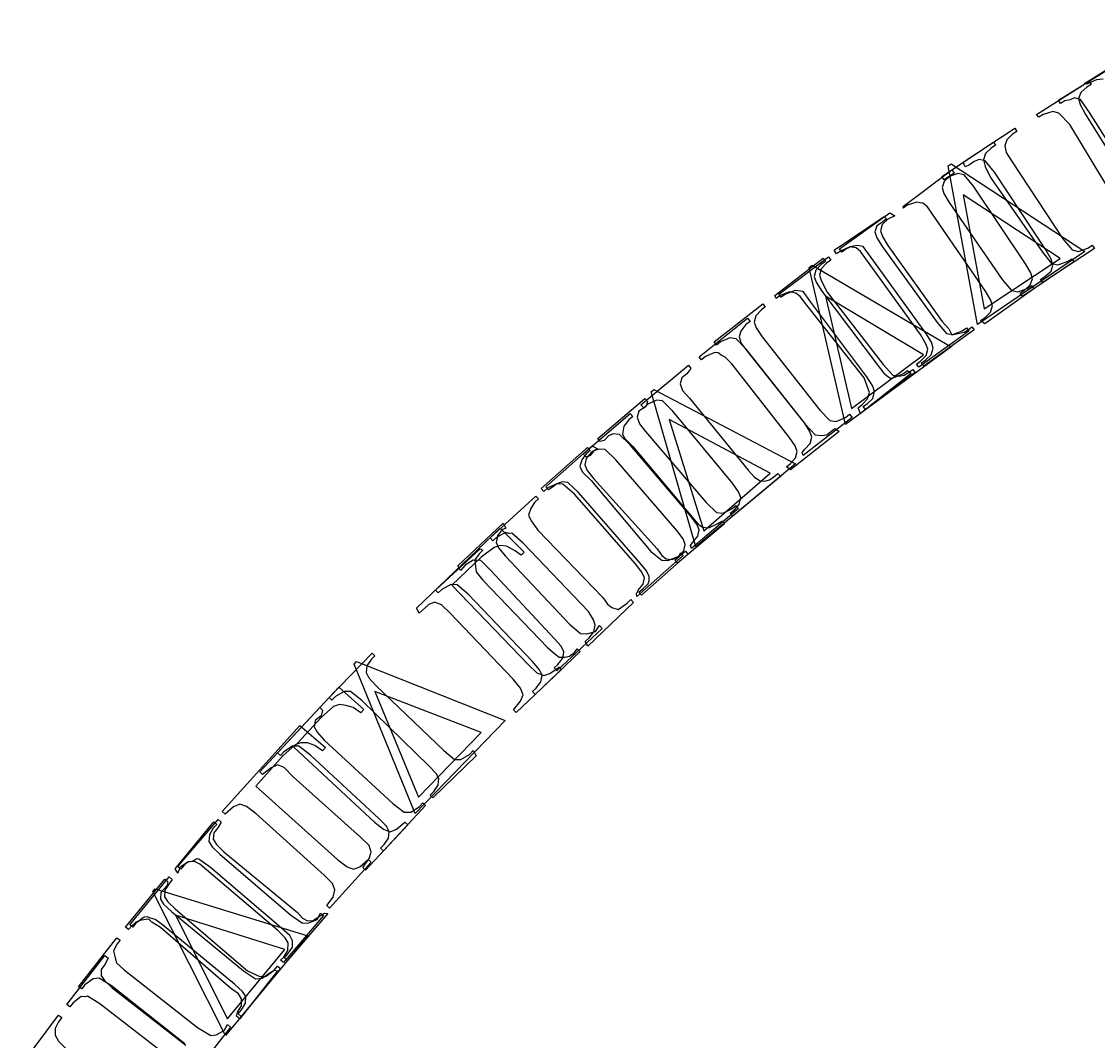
# Model space of a CAD drawing. Header units: millimetres. Extents: x -330 to 330, y -330 to 331.
# Drawn here: x -266 to -172, y 197.5 to 286.6 of the extents above; entities that cross this region are included whole.
import ezdxf

# ---------------------------------------------------------------- set-up
doc = ezdxf.new("R2010")
doc.units = ezdxf.units.MM
for name, color, linetype in [('Layer 1', 7, 'Continuous'), ('Layer 1 (2)', 7, 'Continuous'), ('Layer 1 (3)', 7, 'Continuous')]:
    doc.layers.add(name, color=color, linetype=linetype)

msp = doc.modelspace()

# ---------------------------------------------------------------- linework, layer by layer
at = {"layer": 'Layer 1'}
for p, q in [((-175.487, 279.742, -90), (-170.891, 282.585, -90)), ((-175.306, 279.45, -90), (-175.487, 279.742, -90)), ((-174.926, 279.684, -90), (-175.306, 279.45, -90)), ((-174.469, 279.785625, -90), (-174.926, 279.684, -90)), ((-174.081, 279.945, -90), (-174.469, 279.785625, -90)), ((-173.547, 279.805, -90), (-174.081, 279.945, -90)), ((-172.778, 278.667, -90), (-173.547, 279.805, -90)), ((-168.492, 271.862, -90), (-172.778, 278.667, -90)), ((-183.802, 274.33, -90), (-179.293, 277.309, -90)), ((-179.483, 276.771, -90), (-179.977375, 276.28175, -90)), ((-179.103, 277.022, -90), (-179.483, 276.771, -90)), ((-179.293, 277.309, -90), (-179.103, 277.022, -90)), ((-179.977375, 276.28175, -90), (-180.171, 275.77, -90)), ((-180.171, 275.77, -90), (-180.037375, 275.168125, -90)), ((-182.403, 274.574, -90), (-182.844375, 274.376125, -90)), ((-181.864, 274.451, -90), (-182.403, 274.574, -90)), ((-180.037375, 275.168125, -90), (-179.576, 274.447, -90)), ((-189.004, 270.499, -90), (-184.791, 273.663, -90)), ((-184.791, 273.663, -90), (-184.595, 273.379, -90)), ((-183.612, 273.912, -90), (-183.802, 274.33, -90)), ((-183.24, 274.11, -90), (-183.612, 273.912, -90)), ((-182.844375, 274.376125, -90), (-183.24, 274.11, -90)), ((-181.066, 273.462, -90), (-181.864, 274.451, -90)), ((-179.576, 274.447, -90), (-175.084, 267.648, -90)), ((-185.455125, 272.647625, -90), (-185.638, 272.106, -90)), ((-184.97, 273.121, -90), (-185.455125, 272.647625, -90)), ((-184.595, 273.379, -90), (-184.97, 273.121, -90)), ((-176.574, 266.664, -90), (-181.066, 273.462, -90)), ((-185.638, 272.106, -90), (-185.493875, 271.59, -90)), ((-187.845, 270.84, -90), (-188.676, 270.564, -90)), ((-187.54375, 270.76925, -90), (-187.845, 270.84, -90)), ((-187.304, 270.754, -90), (-187.54375, 270.76925, -90)), ((-186.911875, 270.418625, -90), (-187.304, 270.754, -90)), ((-185.493875, 271.59, -90), (-185.016, 270.795, -90)), ((-185.016, 270.795, -90), (-180.39, 264.087, -90)), ((-194.597, 266.753, -90), (-190.211, 269.91, -90)), ((-190.211, 269.91, -90), (-189.776, 269.63, -90)), ((-188.676, 270.564, -90), (-189.044, 270.311, -90)), ((-189.044, 270.311, -90), (-189.004, 270.499, -90)), ((-186.486, 269.781, -90), (-186.911875, 270.418625, -90)), ((-190.855, 268.882, -90), (-191.027, 268.337, -90)), ((-190.38, 269.364, -90), (-190.855, 268.882, -90)), ((-189.776, 269.63, -90), (-190.38, 269.364, -90)), ((-181.86, 263.074, -90), (-186.486, 269.781, -90)), ((-191.027, 268.337, -90), (-190.844, 267.823375, -90)), ((-193.052, 267.053, -90), (-193.627, 266.945, -90)), ((-192.525, 266.952, -90), (-193.052, 267.053, -90)), ((-190.844, 267.823375, -90), (-190.379, 267.039, -90)), ((-190.379, 267.039, -90), (-185.62, 260.425, -90)), ((-175.084, 267.648, -90), (-174.286, 266.659, -90)), ((-172.91, 266.821, -90), (-172.53, 267.073, -90)), ((-172.53, 267.073, -90), (-172.34, 266.786, -90)), ((-199.88, 262.805, -90), (-195.557, 266.048, -90)), ((-195.557, 266.048, -90), (-195.351, 265.773, -90)), ((-194.396, 266.474, -90), (-194.597, 266.753, -90)), ((-194.034, 266.735, -90), (-194.396, 266.474, -90)), ((-193.627, 266.945, -90), (-194.034, 266.735, -90)), ((-191.829, 265.995, -90), (-192.525, 266.952, -90)), ((-172.34, 266.786, -90), (-176.849, 263.806, -90)), ((-176.1105, 265.860625, -90), (-176.574, 266.664, -90)), ((-174.286, 266.659, -90), (-173.739, 266.541, -90)), ((-173.739, 266.541, -90), (-172.91, 266.821, -90)), ((-195.716, 265.499, -90), (-196.180875, 265.0075, -90)), ((-195.351, 265.773, -90), (-195.716, 265.499, -90)), ((-187.069, 259.381, -90), (-191.829, 265.995, -90)), ((-176.12275, 264.806625, -90), (-175.971, 265.346, -90)), ((-175.971, 265.346, -90), (-176.1105, 265.860625, -90)), ((-196.180875, 265.0075, -90), (-196.342, 264.459, -90)), ((-196.342, 264.459, -90), (-196.177625, 263.9235, -90)), ((-177.039, 264.094, -90), (-176.666, 264.34, -90)), ((-176.666, 264.34, -90), (-176.12275, 264.806625, -90)), ((-196.177625, 263.9235, -90), (-195.669, 262.971, -90)), ((-177.629, 263.28, -90), (-181.894, 260.211, -90)), ((-180.39, 264.087, -90), (-179.572, 263.115, -90)), ((-179.023, 263.007, -90), (-178.2, 263.304, -90)), ((-178.2, 263.304, -90), (-177.825, 263.563, -90)), ((-177.825, 263.563, -90), (-177.629, 263.28, -90)), ((-176.849, 263.806, -90), (-177.039, 264.094, -90)), ((-199.674, 262.53, -90), (-199.88, 262.805, -90)), ((-199.317, 262.797, -90), (-199.674, 262.53, -90)), ((-198.463, 263.132, -90), (-199.317, 262.797, -90)), ((-197.775, 263.041, -90), (-198.463, 263.132, -90)), ((-197.097, 262.102, -90), (-197.775, 263.041, -90)), ((-195.669, 262.971, -90), (-190.779, 256.656, -90)), ((-181.38, 262.280375, -90), (-181.86, 263.074, -90)), ((-181.23, 261.768, -90), (-181.38, 262.280375, -90)), ((-179.572, 263.115, -90), (-179.023, 263.007, -90)), ((-192.207, 255.584, -90), (-197.097, 262.102, -90)), ((-181.415375, 261.225, -90), (-181.23, 261.768, -90)), ((-185.62, 260.425, -90), (-185.0425, 259.76975, -90)), ((-182.273, 260.495, -90), (-181.906, 260.748, -90)), ((-181.894, 260.211, -90), (-182.273, 260.495, -90)), ((-181.906, 260.748, -90), (-181.415375, 261.225, -90)), ((-182.844, 259.672, -90), (-187.23, 256.515, -90)), ((-185.0425, 259.76975, -90), (-184.783, 259.254, -90)), ((-184.232, 259.372, -90), (-183.72075, 259.476375, -90)), ((-183.72075, 259.476375, -90), (-183.358, 259.685, -90)), ((-183.358, 259.685, -90), (-183.045, 259.951, -90)), ((-183.045, 259.951, -90), (-182.844, 259.672, -90)), ((-186.573875, 258.59725, -90), (-187.069, 259.381, -90)), ((-186.414, 258.088, -90), (-186.573875, 258.59725, -90)), ((-184.783, 259.254, -90), (-184.232, 259.372, -90)), ((-186.588125, 257.48825, -90), (-186.414, 258.088, -90)), ((-190.779, 256.656, -90), (-189.923, 255.717, -90)), ((-187.431, 256.795, -90), (-187.069, 257.055, -90)), ((-187.23, 256.515, -90), (-187.431, 256.795, -90)), ((-187.069, 257.055, -90), (-186.588125, 257.48825, -90)), ((-187.988, 255.959, -90), (-192.311, 252.715, -90)), ((-189.923, 255.717, -90), (-189.37, 255.631, -90)), ((-189.37, 255.631, -90), (-188.9405, 255.72275, -90)), ((-188.9405, 255.72275, -90), (-188.559, 255.96, -90)), ((-188.559, 255.96, -90), (-188.195, 256.234, -90)), ((-188.195, 256.234, -90), (-187.988, 255.959, -90)), ((-191.69625, 254.758375, -90), (-192.207, 255.584, -90)), ((-191.526, 254.304, -90), (-191.69625, 254.758375, -90)), ((-211.037, 254.267, -90), (-210.794, 254.469, -90)), ((-207.131, 240.733, -90), (-211.037, 254.267, -90)), ((-210.794, 254.469, -90), (-198.437, 247.968, -90)), ((-191.689625, 253.699, -90), (-191.526, 254.304, -90)), ((-192.518, 252.991, -90), (-192.16, 253.259, -90)), ((-192.311, 252.715, -90), (-192.518, 252.991, -90)), ((-192.16, 253.259, -90), (-191.689625, 253.699, -90)), ((-200.651, 247.154, -90), (-209.473, 251.865, -90)), ((-209.473, 251.865, -90), (-206.445, 242.138, -90)), ((-220.219, 245.963, -90), (-216.168, 249.54, -90)), ((-215.721, 249.282, -90), (-216.282, 248.98, -90)), ((-216.168, 249.54, -90), (-215.721, 249.282, -90)), ((-216.70675, 248.438125, -90), (-216.824, 247.894, -90)), ((-216.282, 248.98, -90), (-216.70675, 248.438125, -90)), ((-216.824, 247.894, -90), (-216.61925, 247.398125, -90)), ((-216.61925, 247.398125, -90), (-216.05, 246.666, -90)), ((-198.437, 247.968, -90), (-207.131, 240.733, -90)), ((-218.801, 246.4, -90), (-219.27075, 246.2485, -90)), ((-218.317, 246.352, -90), (-218.801, 246.4, -90)), ((-217.389, 245.484, -90), (-218.317, 246.352, -90)), ((-216.05, 246.666, -90), (-210.517, 240.558, -90)), ((-206.445, 242.138, -90), (-200.651, 247.154, -90)), ((-219.992, 245.705, -90), (-220.219, 245.963, -90)), ((-219.55, 246.001, -90), (-219.992, 245.705, -90)), ((-219.27075, 246.2485, -90), (-219.55, 246.001, -90)), ((-211.996, 239.302, -90), (-217.389, 245.484, -90)), ((-225.086, 241.508, -90), (-221.106, 245.164, -90)), ((-221.209, 244.603, -90), (-221.542875, 244.066875, -90)), ((-220.874, 244.911, -90), (-221.209, 244.603, -90)), ((-221.106, 245.164, -90), (-220.874, 244.911, -90)), ((-221.542875, 244.066875, -90), (-221.729, 243.506, -90)), ((-221.729, 243.506, -90), (-221.5145, 243.00075, -90)), ((-221.5145, 243.00075, -90), (-220.931, 242.188, -90)), ((-223.743, 241.971, -90), (-224.524, 241.556, -90)), ((-223.442375, 241.883625, -90), (-223.743, 241.971, -90)), ((-223.192, 241.935, -90), (-223.442375, 241.883625, -90)), ((-222.247, 241.085, -90), (-223.192, 241.935, -90)), ((-220.931, 242.188, -90), (-215.264, 236.293, -90)), ((-224.853, 241.254, -90), (-225.086, 241.508, -90)), ((-224.524, 241.556, -90), (-224.853, 241.254, -90)), ((-216.507, 235.085, -90), (-222.247, 241.085, -90)), ((-229.862, 236.957, -90), (-225.956, 240.561, -90)), ((-226.048, 240.128, -90), (-226.428625, 239.584625, -90)), ((-225.718, 240.444, -90), (-226.048, 240.128, -90)), ((-225.956, 240.561, -90), (-225.718, 240.444, -90)), ((-207.82, 240.085, -90), (-211.871, 236.508, -90)), ((-210.517, 240.558, -90), (-210.090875, 239.981375, -90)), ((-210.090875, 239.981375, -90), (-209.73, 239.689, -90)), ((-209.172, 239.622, -90), (-208.39, 240.041, -90)), ((-208.39, 240.041, -90), (-208.048, 240.343, -90)), ((-208.048, 240.343, -90), (-207.82, 240.085, -90)), ((-226.428625, 239.584625, -90), (-226.363, 239.021, -90)), ((-226.363, 239.021, -90), (-226.298875, 238.534375, -90)), ((-211.425125, 238.63575, -90), (-211.996, 239.302, -90)), ((-209.73, 239.689, -90), (-209.172, 239.622, -90)), ((-226.298875, 238.534375, -90), (-225.724, 237.825, -90)), ((-211.215, 238.154, -90), (-211.425125, 238.63575, -90)), ((-211.193625, 237.771437, -90), (-211.215, 238.154, -90)), ((-229.624, 236.708, -90), (-229.862, 236.957, -90)), ((-229.302, 237.017, -90), (-229.624, 236.708, -90)), ((-228.529, 237.447, -90), (-229.302, 237.017, -90)), ((-227.977, 237.422, -90), (-228.529, 237.447, -90)), ((-227.015, 236.591, -90), (-227.977, 237.422, -90)), ((-225.724, 237.825, -90), (-220.093, 231.936, -90)), ((-212.099, 236.766, -90), (-211.764, 237.061, -90)), ((-211.764, 237.061, -90), (-211.29675, 237.5055, -90)), ((-211.29675, 237.5055, -90), (-211.193625, 237.771437, -90)), ((-221.384, 230.702, -90), (-227.015, 236.591, -90)), ((-215.264, 236.293, -90), (-214.8385, 235.72825, -90)), ((-213.141, 235.822, -90), (-212.805, 236.13, -90)), ((-212.805, 236.13, -90), (-212.572, 235.877, -90)), ((-211.871, 236.508, -90), (-212.099, 236.766, -90)), ((-212.572, 235.877, -90), (-216.552, 232.042, -90)), ((-216.053625, 234.36575, -90), (-216.507, 235.085, -90)), ((-214.8385, 235.72825, -90), (-214.473, 235.444, -90)), ((-214.473, 235.444, -90), (-213.915, 235.256, -90)), ((-213.915, 235.256, -90), (-213.141, 235.822, -90)), ((-215.928, 233.879, -90), (-216.053625, 234.36575, -90)), ((-216.456, 232.776, -90), (-216.036, 233.315875, -90)), ((-216.036, 233.315875, -90), (-215.928, 233.879, -90)), ((-216.784, 232.474, -90), (-216.456, 232.776, -90)), ((-216.552, 232.042, -90), (-216.784, 232.474, -90)), ((-239.1483, 227.566, -90), (-235.3939, 231.453, -90)), ((-235.3939, 231.453, -90), (-235.1465, 231.214, -90)), ((-217.239, 231.576, -90), (-221.145, 227.841, -90)), ((-220.093, 231.936, -90), (-219.4525, 231.38175, -90)), ((-219.4525, 231.38175, -90), (-219.052, 231.105, -90)), ((-218.147125, 231.185125, -90), (-217.711, 231.51, -90)), ((-217.711, 231.51, -90), (-217.477, 231.825, -90)), ((-217.477, 231.825, -90), (-217.239, 231.576, -90)), ((-235.844737, 230.32675, -90), (-235.9172, 229.76, -90)), ((-235.4629, 230.886, -90), (-235.844737, 230.32675, -90)), ((-235.1465, 231.214, -90), (-235.4629, 230.886, -90)), ((-220.78425, 229.994125, -90), (-221.384, 230.702, -90)), ((-219.052, 231.105, -90), (-218.572, 231.086, -90)), ((-218.572, 231.086, -90), (-218.147125, 231.185125, -90)), ((-235.9172, 229.76, -90), (-235.67355, 229.282125, -90)), ((-220.555, 229.512, -90), (-220.78425, 229.994125, -90)), ((-220.6515, 228.946375, -90), (-220.555, 229.512, -90)), ((-235.67355, 229.282125, -90), (-235.0483, 228.598, -90)), ((-235.0483, 228.598, -90), (-229.128, 222.937, -90)), ((-221.06, 228.398, -90), (-220.6515, 228.946375, -90)), ((-238.9009, 227.327, -90), (-239.1483, 227.566, -90)), ((-238.5905, 227.648, -90), (-238.9009, 227.327, -90)), ((-237.8354, 228.108, -90), (-238.5905, 227.648, -90)), ((-237.283, 228.105, -90), (-237.8354, 228.108, -90)), ((-236.2889, 227.313, -90), (-237.283, 228.105, -90)), ((-221.383, 228.09, -90), (-221.06, 228.398, -90)), ((-221.145, 227.841, -90), (-221.383, 228.09, -90)), ((-243.6396, 222.745, -90), (-239.9629, 226.706, -90)), ((-239.9629, 226.706, -90), (-239.7108, 226.471, -90)), ((-230.4279, 221.612, -90), (-236.2889, 227.313, -90)), ((-239.8301, 225.98, -90), (-240.367375, 225.551, -90)), ((-239.7108, 226.471, -90), (-239.8301, 225.98, -90)), ((-240.367375, 225.551, -90), (-240.4524, 225.002, -90)), ((-240.4524, 225.002, -90), (-240.199388, 224.52925, -90)), ((-240.199388, 224.52925, -90), (-239.5608, 223.857, -90)), ((-239.5608, 223.857, -90), (-233.5883, 218.314, -90)), ((-243.0834, 222.838, -90), (-243.3872, 222.51, -90)), ((-242.3376, 223.313, -90), (-243.0834, 222.838, -90)), ((-241.7851, 223.32, -90), (-242.3376, 223.313, -90)), ((-240.7757, 222.548, -90), (-241.7851, 223.32, -90)), ((-229.128, 222.937, -90), (-228.193, 222.145, -90)), ((-226.885, 222.602, -90), (-226.569, 222.93, -90)), ((-226.569, 222.93, -90), (-226.321, 222.472, -90)), ((-243.3872, 222.51, -90), (-243.6396, 222.745, -90)), ((-234.8033, 217.005, -90), (-240.7757, 222.548, -90)), ((-226.321, 222.472, -90), (-230.0757, 218.803, -90)), ((-228.193, 222.145, -90), (-227.634, 222.148, -90)), ((-227.634, 222.148, -90), (-226.885, 222.602, -90)), ((-229.801112, 220.924625, -90), (-230.4279, 221.612, -90)), ((-229.553, 220.496, -90), (-229.801112, 220.924625, -90)), ((-229.626625, 219.92775, -90), (-229.553, 220.496, -90)), ((-230.3234, 219.042, -90), (-230.013, 219.364, -90)), ((-230.0757, 218.803, -90), (-230.3234, 219.042, -90)), ((-230.013, 219.364, -90), (-229.626625, 219.92775, -90)), ((-230.7181, 218.125, -90), (-234.3948, 214.164, -90)), ((-233.5883, 218.314, -90), (-232.579, 217.542, -90)), ((-231.2806, 218.025, -90), (-230.9706, 218.359, -90)), ((-230.9706, 218.359, -90), (-230.7181, 218.125, -90)), ((-232.579, 217.542, -90), (-232.0202, 217.556, -90)), ((-232.0202, 217.556, -90), (-231.2806, 218.025, -90)), ((-252.3523, 212.813, -90), (-248.8363, 216.917, -90)), ((-248.5751, 216.693, -90), (-248.8714, 216.185, -90)), ((-248.8363, 216.917, -90), (-248.5751, 216.693, -90)), ((-234.139688, 216.334375, -90), (-234.8033, 217.005, -90)), ((-233.9053, 215.867, -90), (-234.139688, 216.334375, -90)), ((-249.219162, 215.745625, -90), (-249.2577, 215.196, -90)), ((-248.8714, 216.185, -90), (-249.219162, 215.745625, -90)), ((-234.3432, 214.725, -90), (-233.967987, 215.297125, -90)), ((-233.967987, 215.297125, -90), (-233.9053, 215.867, -90)), ((-249.2577, 215.196, -90), (-248.98605, 214.733375, -90)), ((-248.98605, 214.733375, -90), (-248.3211, 214.087, -90)), ((-234.6469, 214.398, -90), (-234.3432, 214.725, -90)), ((-234.3948, 214.164, -90), (-234.6469, 214.398, -90)), ((-250.694113, 213.47075, -90), (-251.0744, 213.238, -90)), ((-250.5224, 213.462, -90), (-250.694113, 213.47075, -90)), ((-249.4829, 212.731, -90), (-250.5224, 213.462, -90)), ((-248.3211, 214.087, -90), (-241.9044, 208.786, -90)), ((-252.0909, 212.589, -90), (-252.3523, 212.813, -90)), ((-251.8004, 212.928, -90), (-252.0909, 212.589, -90)), ((-251.473813, 213.19925, -90), (-251.8004, 212.928, -90)), ((-251.0744, 213.238, -90), (-251.473813, 213.19925, -90)), ((-243.2951, 207.43, -90), (-249.4829, 212.731, -90)), ((-256.551, 207.729, -90), (-253.1169, 211.902, -90)), ((-252.8513, 211.684, -90), (-253.141, 211.277, -90)), ((-253.1169, 211.902, -90), (-252.8513, 211.684, -90)), ((-253.477, 210.737, -90), (-253.504, 210.173, -90)), ((-253.141, 211.277, -90), (-253.477, 210.737, -90)), ((-253.504, 210.173, -90), (-253.223413, 209.716125, -90)), ((-253.223413, 209.716125, -90), (-252.5457, 209.083, -90)), ((-252.5457, 209.083, -90), (-246.2534, 203.694, -90)), ((-239.2576, 208.711, -90), (-242.7736, 204.607, -90)), ((-241.9044, 208.786, -90), (-241.473613, 208.291875, -90)), ((-239.8156, 208.589, -90), (-239.519, 208.74, -90)), ((-239.519, 208.74, -90), (-239.2576, 208.711, -90)), ((-256.0014, 207.855, -90), (-256.2851, 207.511, -90)), ((-255.2852, 208.374, -90), (-256.0014, 207.855, -90)), ((-254.9912, 208.427875, -90), (-255.2852, 208.374, -90)), ((-254.7341, 208.298, -90), (-254.9912, 208.427875, -90)), ((-254.313762, 208.171625, -90), (-254.7341, 208.298, -90)), ((-253.6805, 207.704, -90), (-254.313762, 208.171625, -90)), ((-241.473613, 208.291875, -90), (-241.0366, 208.055, -90)), ((-241.0366, 208.055, -90), (-240.5358, 208.091, -90)), ((-240.5358, 208.091, -90), (-239.8156, 208.589, -90)), ((-256.2851, 207.511, -90), (-256.551, 207.729, -90)), ((-247.3882, 202.527, -90), (-253.6805, 207.704, -90)), ((-242.571225, 206.768375, -90), (-243.2951, 207.43, -90)), ((-242.3524, 206.328, -90), (-242.571225, 206.768375, -90)), ((-242.33335, 205.7565, -90), (-242.3524, 206.328, -90)), ((-243.035, 204.831, -90), (-242.7445, 205.17, -90)), ((-242.7445, 205.17, -90), (-242.33335, 205.7565, -90)), ((-243.9325, 203.755, -90), (-243.6428, 204.107, -90)), ((-243.6428, 204.107, -90), (-243.3771, 203.888, -90)), ((-242.7736, 204.607, -90), (-243.035, 204.831, -90)), ((-243.3771, 203.888, -90), (-246.8109, 199.715, -90)), ((-246.2534, 203.694, -90), (-245.1998, 203.196, -90)), ((-245.1998, 203.196, -90), (-244.6426, 203.243, -90)), ((-244.6426, 203.243, -90), (-243.9325, 203.755, -90)), ((-246.708975, 201.896, -90), (-247.3882, 202.527, -90)), ((-246.4241, 201.445, -90), (-246.708975, 201.896, -90)), ((-246.452612, 200.871625, -90), (-246.4241, 201.445, -90)), ((-247.0765, 199.934, -90), (-246.7929, 200.278, -90)), ((-246.7929, 200.278, -90), (-246.452612, 200.871625, -90)), ((-246.8109, 199.715, -90), (-247.0765, 199.934, -90))]:
    msp.add_line(p, q, dxfattribs=at)
at = {"layer": 'Layer 1 (2)'}
for p, q in [((-173.219, 281.201), (-164.529, 286.615)), ((-173.042, 281.132), (-173.219, 281.201)), ((-172.16075, 281.528125), (-173.042, 281.132)), ((-171.566, 281.58), (-172.16075, 281.528125)), ((-185.11, 274.016), (-184.848, 274.194)), ((-182.545, 260.165), (-185.11, 274.016)), ((-184.848, 274.194), (-173.186, 266.516)), ((-175.341, 265.922), (-183.789, 271.473)), ((-183.789, 271.473), (-181.958, 261.519)), ((-195.066, 266.644), (-190.685, 269.573)), ((-190.853, 269.091), (-191.3275, 268.75775)), ((-190.484, 269.38), (-190.853, 269.091)), ((-190.685, 269.573), (-190.484, 269.38)), ((-191.3275, 268.75775), (-191.499, 268.234)), ((-191.499, 268.234), (-191.343, 267.72125)), ((-191.343, 267.72125), (-190.848, 266.937)), ((-194.865, 266.31), (-195.066, 266.644)), ((-194.503, 266.546), (-194.865, 266.31)), ((-193.678, 266.947), (-194.503, 266.546)), ((-193.135, 266.846), (-193.678, 266.947)), ((-192.748125, 266.518125), (-193.135, 266.846)), ((-192.296, 265.891), (-192.748125, 266.518125)), ((-190.848, 266.937), (-186.078, 260.331)), ((-173.186, 266.516), (-182.545, 260.165)), ((-200.233, 262.687), (-196.025, 265.937)), ((-196.182, 265.388), (-196.64675, 264.896)), ((-195.818, 265.663), (-196.182, 265.388)), ((-196.025, 265.937), (-195.818, 265.663)), ((-187.525, 259.286), (-192.296, 265.891)), ((-181.958, 261.519), (-175.341, 265.922)), ((-196.64675, 264.896), (-196.807, 264.347)), ((-196.807, 264.347), (-196.6415, 263.837)), ((-196.6415, 263.837), (-196.131, 263.063)), ((-200.135, 262.412), (-200.233, 262.687)), ((-199.779, 262.68), (-200.135, 262.412)), ((-198.961, 263.017), (-199.779, 262.68)), ((-198.415, 262.881), (-198.961, 263.017)), ((-198.027375, 262.600375), (-198.415, 262.881)), ((-197.558, 261.989), (-198.027375, 262.600375)), ((-196.131, 263.063), (-191.23, 256.554)), ((-205.535, 258.627), (-201.284, 261.963)), ((-201.43, 261.411), (-201.884625, 260.90925)), ((-201.071, 261.692), (-201.43, 261.411)), ((-201.284, 261.963), (-201.071, 261.692)), ((-192.43, 255.48), (-197.558, 261.989)), ((-201.884625, 260.90925), (-202.034, 260.358)), ((-202.034, 260.358), (-201.85825, 259.851125)), ((-201.85825, 259.851125), (-201.333, 259.087)), ((-183.3, 259.583), (-187.681, 256.419)), ((-186.078, 260.331), (-185.239, 259.377)), ((-184.688, 259.281), (-183.871, 259.596)), ((-183.871, 259.596), (-183.502, 259.862)), ((-183.502, 259.862), (-183.3, 259.583)), ((-205.323, 258.356), (-205.535, 258.627)), ((-204.972, 258.632), (-205.323, 258.356)), ((-204.161, 258.984), (-204.972, 258.632)), ((-203.614, 258.905), (-204.161, 258.984)), ((-202.738, 257.985), (-203.614, 258.905)), ((-201.333, 259.087), (-196.303, 252.677)), ((-187.028875, 258.413875), (-187.525, 259.286)), ((-185.239, 259.377), (-184.688, 259.281)), ((-197.656, 251.574), (-202.738, 257.985)), ((-187.04075, 257.447), (-186.868, 257.994)), ((-186.868, 257.994), (-187.028875, 258.413875)), ((-187.883, 256.698), (-187.521, 256.96)), ((-187.681, 256.419), (-187.883, 256.698)), ((-187.521, 256.96), (-187.04075, 257.447)), ((-188.345, 255.861), (-192.755, 252.375)), ((-191.23, 256.554), (-190.709875, 255.905375)), ((-190.709875, 255.905375), (-190.372, 255.616)), ((-189.819, 255.531), (-189.009, 255.862)), ((-189.009, 255.862), (-188.645, 256.136)), ((-188.645, 256.136), (-188.345, 255.861)), ((-191.973, 254.201), (-192.43, 255.48)), ((-190.372, 255.616), (-190.127, 255.453875)), ((-190.127, 255.453875), (-189.819, 255.531)), ((-192.13525, 253.6505), (-191.973, 254.201)), ((-215.674, 250.183), (-211.582, 253.685)), ((-211.477, 252.999), (-212.11175, 252.592125)), ((-211.582, 253.685), (-211.359, 253.423)), ((-211.359, 253.423), (-211.477, 252.999)), ((-192.962, 252.886), (-192.605, 253.154)), ((-192.755, 252.375), (-192.962, 252.886)), ((-192.605, 253.154), (-192.13525, 253.6505)), ((-212.11175, 252.592125), (-212.268, 252.051)), ((-212.268, 252.051), (-212.0605, 251.486)), ((-193.498, 252.04), (-197.75, 248.704)), ((-196.303, 252.677), (-195.427, 251.756)), ((-194.873, 251.682), (-194.069, 252.029)), ((-194.069, 252.029), (-193.71, 252.311)), ((-193.71, 252.311), (-193.498, 252.04)), ((-212.0605, 251.486), (-211.517, 250.81)), ((-197.174125, 250.811375), (-197.656, 251.574)), ((-195.427, 251.756), (-194.873, 251.682)), ((-215.474, 249.921), (-215.674, 250.183)), ((-214.765625, 250.4265), (-215.134, 250.015)), ((-214.338, 250.595), (-214.765625, 250.4265)), ((-213.789, 250.537), (-214.338, 250.595)), ((-212.877, 249.652), (-213.789, 250.537)), ((-211.517, 250.81), (-206.235, 244.605)), ((-196.999, 250.309), (-197.174125, 250.811375)), ((-197.1505, 249.75625), (-196.999, 250.309)), ((-220.639, 245.821), (-216.594, 249.404)), ((-216.366, 249.147), (-216.707, 248.844)), ((-216.594, 249.404), (-216.366, 249.147)), ((-215.134, 250.015), (-215.474, 249.921)), ((-207.595, 243.447), (-212.877, 249.652)), ((-197.862, 248.974), (-197.611, 249.25)), ((-197.611, 249.25), (-197.1505, 249.75625)), ((-217.080125, 248.316625), (-217.247, 247.757)), ((-216.707, 248.844), (-217.080125, 248.316625)), ((-197.75, 248.704), (-197.862, 248.974)), ((-217.247, 247.757), (-217.01675, 247.262125)), ((-217.01675, 247.262125), (-216.272, 246.531)), ((-216.272, 246.531), (-211.068, 240.334)), ((-220.411, 245.563), (-220.639, 245.821)), ((-220.077, 245.859), (-220.411, 245.563)), ((-219.288, 246.226), (-220.077, 245.859)), ((-218.738, 246.213), (-219.288, 246.226)), ((-217.732, 245.346), (-218.738, 246.213)), ((-212.405, 239.247), (-217.732, 245.346)), ((-206.235, 244.605), (-205.323, 243.72)), ((-203.407, 244.08), (-207.523, 240.577)), ((-205.323, 243.72), (-204.767, 243.668)), ((-204.767, 243.668), (-203.977, 244.047)), ((-203.977, 244.047), (-203.63, 244.342)), ((-203.63, 244.342), (-203.407, 244.08)), ((-227.897, 239.086), (-223.96, 242.789)), ((-223.96, 242.789), (-223.724, 242.358)), ((-207.037875, 242.706), (-207.595, 243.447)), ((-206.837, 242.211), (-207.037875, 242.706)), ((-224.454375, 241.686125), (-224.564, 241.123)), ((-224.056, 242.226), (-224.454375, 241.686125)), ((-223.724, 242.358), (-224.056, 242.226)), ((-207.406, 241.129), (-206.965875, 241.652375)), ((-206.965875, 241.652375), (-206.837, 242.211)), ((-224.564, 241.123), (-224.343625, 240.634375)), ((-207.593, 240.839), (-207.406, 241.129)), ((-207.523, 240.577), (-207.593, 240.839)), ((-224.343625, 240.634375), (-223.752, 239.92)), ((-223.752, 239.92), (-218.169, 233.985)), ((-208.23, 239.963), (-212.275, 236.38)), ((-211.068, 240.334), (-210.094, 239.565)), ((-209.581, 239.524), (-208.607, 239.919)), ((-208.607, 239.919), (-208.459, 240.221)), ((-208.459, 240.221), (-208.23, 239.963)), ((-227.661, 238.667), (-227.897, 239.086)), ((-227.278, 239.142), (-227.661, 238.667)), ((-226.559, 239.566), (-227.278, 239.142)), ((-225.905, 239.535), (-226.559, 239.566)), ((-225.053, 238.697), (-225.905, 239.535)), ((-211.83275, 238.517375), (-212.405, 239.247)), ((-210.094, 239.565), (-209.581, 239.524)), ((-219.47, 232.693), (-225.053, 238.697)), ((-211.622, 238.027), (-211.83275, 238.517375)), ((-211.74025, 237.46575), (-211.622, 238.027)), ((-212.308, 236.637), (-212.169, 236.933)), ((-212.169, 236.933), (-211.74025, 237.46575)), ((-212.275, 236.38), (-212.308, 236.637)), ((-215.318, 233.602), (-219.255, 229.899)), ((-218.169, 233.985), (-217.214, 233.147)), ((-217.214, 233.147), (-216.656, 233.123)), ((-216.656, 233.123), (-215.886, 233.335)), ((-215.886, 233.335), (-215.554, 233.852)), ((-215.554, 233.852), (-215.318, 233.602)), ((-218.876375, 232.0405), (-219.47, 232.693)), ((-218.651, 231.565), (-218.876375, 232.0405)), ((-218.752375, 231.00075), (-218.651, 231.565)), ((-236.9628, 230.477), (-236.7427, 230.704)), ((-231.6413, 217.435), (-236.9628, 230.477)), ((-236.7427, 230.704), (-223.765, 225.553)), ((-219.491, 230.15), (-219.165, 230.456)), ((-219.165, 230.456), (-218.752375, 231.00075)), ((-219.255, 229.899), (-219.491, 230.15)), ((-225.881, 224.508), (-235.1531, 228.107)), ((-235.1531, 228.107), (-231.3407, 218.88)), ((-248.4674, 217.619), (-241.6896, 225.134)), ((-241.6896, 225.134), (-239.4687, 223.194)), ((-223.765, 225.553), (-231.6413, 217.435)), ((-231.3407, 218.88), (-225.881, 224.508)), ((-242.1024, 223.434), (-243.1718, 222.463)), ((-241.6143, 223.612), (-242.1024, 223.434)), ((-241.0308, 223.601), (-241.6143, 223.612)), ((-240.385488, 223.378875), (-241.0308, 223.601)), ((-239.7116, 222.925), (-240.385488, 223.378875)), ((-239.4687, 223.194), (-239.7116, 222.925)), ((-243.1718, 222.463), (-245.5393, 219.838)), ((-245.5393, 219.838), (-238.39, 213.39)), ((-246.9326, 218.252), (-247.485912, 218.007625)), ((-246.351275, 218.056), (-246.9326, 218.252)), ((-248.2121, 217.389), (-248.4674, 217.619)), ((-247.485912, 218.007625), (-248.2121, 217.389)), ((-245.5403, 217.434), (-246.351275, 218.056)), ((-239.5862, 212.064), (-245.5403, 217.434)), ((-252.583, 212.604), (-249.217, 216.714)), ((-248.9553, 216.491), (-249.2511, 216.144)), ((-249.217, 216.714), (-248.9553, 216.491)), ((-249.597888, 215.562), (-249.6353, 214.992)), ((-249.2511, 216.144), (-249.597888, 215.562)), ((-249.6353, 214.992), (-249.363, 214.53)), ((-249.363, 214.53), (-248.6968, 213.885)), ((-248.6968, 213.885), (-242.4995, 208.595)), ((-238.39, 213.39), (-237.579988, 212.76775)), ((-236.451663, 212.78975), (-235.7309, 213.422)), ((-235.7309, 213.422), (-235.4753, 213.192)), ((-252.3475, 212.235), (-252.583, 212.604)), ((-252.1742, 212.72), (-252.3475, 212.235)), ((-251.4487, 213.226), (-252.1742, 212.72)), ((-250.8971, 213.256), (-251.4487, 213.226)), ((-250.41835, 213.001375), (-250.8971, 213.256)), ((-249.8565, 212.527), (-250.41835, 213.001375)), ((-243.6592, 207.237), (-249.8565, 212.527)), ((-235.4753, 213.192), (-239.1009, 209.171)), ((-237.579988, 212.76775), (-237.0009, 212.57)), ((-237.0009, 212.57), (-236.451663, 212.78975)), ((-256.9156, 207.512), (-253.4892, 211.692)), ((-253.4892, 211.692), (-253.223, 211.474)), ((-238.8351, 211.321625), (-239.5862, 212.064)), ((-253.3, 211.121), (-253.82055, 210.5325)), ((-253.223, 211.474), (-253.3, 211.121)), ((-238.63, 210.763), (-238.8351, 211.321625)), ((-238.7963, 210.134625), (-238.63, 210.763)), ((-253.82055, 210.5325), (-253.8731, 209.962)), ((-253.8731, 209.962), (-253.59175, 209.505375)), ((-239.3565, 209.402), (-238.7963, 210.134625)), ((-253.59175, 209.505375), (-252.9129, 208.874)), ((-252.9129, 208.874), (-246.6116, 203.707)), ((-240.1817, 208.168), (-239.8857, 208.748)), ((-239.8857, 208.748), (-239.624, 208.525)), ((-239.1009, 209.171), (-239.3565, 209.402)), ((-256.020537, 207.938375), (-256.3666, 207.639)), ((-255.5463, 208.129), (-256.020537, 207.938375)), ((-254.8928, 208.201), (-255.5463, 208.129)), ((-254.6315, 207.934375), (-254.8928, 208.201)), ((-253.8689, 207.493), (-254.6315, 207.934375)), ((-239.624, 208.525), (-243.1329, 204.414)), ((-242.4995, 208.595), (-241.4589, 207.865)), ((-241.4589, 207.865), (-240.9011, 207.903)), ((-240.9011, 207.903), (-240.1817, 208.168)), ((-256.6494, 207.294), (-256.9156, 207.512)), ((-256.3666, 207.639), (-256.6494, 207.294)), ((-247.7441, 202.183), (-253.8689, 207.493)), ((-242.991412, 206.592875), (-243.6592, 207.237)), ((-261.005, 202.287), (-257.6622, 206.583)), ((-257.6736, 206.012), (-257.972525, 205.417375)), ((-257.3918, 206.371), (-257.6736, 206.012)), ((-257.6622, 206.583), (-257.3918, 206.371)), ((-242.7146, 206.137), (-242.991412, 206.592875)), ((-242.753525, 205.4795), (-242.7146, 206.137)), ((-257.972525, 205.417375), (-257.8165, 204.846)), ((-243.1046, 204.882), (-242.753525, 205.4795)), ((-257.8165, 204.846), (-257.696837, 204.395125)), ((-257.696837, 204.395125), (-257.0299, 203.777)), ((-243.3946, 204.638), (-243.1046, 204.882)), ((-243.1329, 204.414), (-243.3946, 204.638)), ((-259.2034, 203.061), (-259.7535, 203.009)), ((-258.1345, 202.374), (-259.2034, 203.061)), ((-257.0299, 203.777), (-250.6272, 198.737)), ((-243.6401, 203.695), (-246.9474, 199.515)), ((-246.6116, 203.707), (-245.5567, 202.999)), ((-244.9998, 203.047), (-244.2905, 203.56)), ((-244.2905, 203.56), (-243.9206, 203.76)), ((-243.9206, 203.76), (-243.6401, 203.695)), ((-260.7346, 202.124), (-261.005, 202.287)), ((-260.4583, 202.475), (-260.7346, 202.124)), ((-259.7535, 203.009), (-260.4583, 202.475)), ((-251.7319, 197.334), (-258.1345, 202.374)), ((-247.063587, 201.6785), (-247.7441, 202.183)), ((-245.5567, 202.999), (-244.9998, 203.047)), ((-246.7778, 201.246), (-247.063587, 201.6785)), ((-246.805337, 200.64375), (-246.7778, 201.246)), ((-247.1448, 200.079), (-246.805337, 200.64375)), ((-247.2279, 199.734), (-247.1448, 200.079)), ((-246.9474, 199.515), (-247.2279, 199.734)), ((-247.7512, 198.782), (-251.0937, 194.535)), ((-250.6272, 198.737), (-249.4821, 198.05)), ((-249.0024, 198.109), (-248.3034, 198.479)), ((-248.3034, 198.479), (-248.0216, 198.995)), ((-248.0216, 198.995), (-247.7512, 198.782)), ((-249.4821, 198.05), (-249.0024, 198.109))]:
    msp.add_line(p, q, dxfattribs=at)
at = {"layer": 'Layer 1 (3)'}
for p, q in [((-177.384, 278.508, -140), (-172.807, 281.412, -140)), ((-172.624, 281.121, -140), (-173.01, 280.878, -140)), ((-172.807, 281.412, -140), (-172.624, 281.121, -140)), ((-173.51475, 280.426875, -140), (-173.721, 279.894, -140)), ((-173.01, 280.878, -140), (-173.51475, 280.426875, -140)), ((-173.721, 279.894, -140), (-173.599, 279.37175, -140)), ((-173.599, 279.37175, -140), (-173.156, 278.557, -140)), ((-177.201, 278.247, -140), (-177.384, 278.508, -140)), ((-176.823, 278.485, -140), (-177.201, 278.247, -140)), ((-175.98, 278.751, -140), (-176.823, 278.485, -140)), ((-175.444, 278.615, -140), (-175.98, 278.751, -140)), ((-174.481, 277.608, -140), (-175.444, 278.615, -140)), ((-173.156, 278.557, -140), (-168.823, 271.597, -140)), ((-170.336, 270.707, -140), (-174.481, 277.608, -140)), ((-185.647, 273.08, -140), (-181.158, 276.09, -140)), ((-181.345, 275.55, -140), (-181.8355, 275.0835, -140)), ((-180.966, 275.804, -140), (-181.345, 275.55, -140)), ((-181.158, 276.09, -140), (-180.966, 275.804, -140)), ((-181.8355, 275.0835, -140), (-182.026, 274.545, -140)), ((-182.026, 274.545, -140), (-181.8885, 273.94675, -140)), ((-181.8885, 273.94675, -140), (-181.421, 273.002, -140)), ((-185.455, 272.795, -140), (-185.647, 273.08, -140)), ((-185.084, 273.043, -140), (-185.455, 272.795, -140)), ((-184.249, 273.334, -140), (-185.084, 273.043, -140)), ((-183.71, 273.215, -140), (-184.249, 273.334, -140)), ((-182.905, 272.231, -140), (-183.71, 273.215, -140)), ((-181.421, 273.002, -140), (-176.884, 266.458, -140)), ((-178.367, 265.463, -140), (-182.905, 272.231, -140)), ((-176.884, 266.458, -140), (-176.079, 265.474, -140)), ((-197.241, 265.144, -140), (-196.988, 265.333, -140)), ((-194.057, 251.422, -140), (-197.241, 265.144, -140)), ((-196.988, 265.333, -140), (-184.847, 258.188, -140)), ((-174.134, 265.613, -140), (-178.623, 262.604, -140)), ((-177.89825, 264.663125, -140), (-178.367, 265.463, -140)), ((-176.079, 265.474, -140), (-175.532, 265.36, -140)), ((-175.532, 265.36, -140), (-174.704, 265.645, -140)), ((-174.704, 265.645, -140), (-174.326, 265.899, -140)), ((-174.326, 265.899, -140), (-174.134, 265.613, -140)), ((-177.755, 264.149, -140), (-177.89825, 264.663125, -140)), ((-178.444, 263.138, -140), (-177.946875, 263.60825, -140)), ((-177.946875, 263.60825, -140), (-177.755, 264.149, -140)), ((-187.247, 257.491, -140), (-195.807, 262.622, -140)), ((-195.807, 262.622, -140), (-193.531, 252.801, -140)), ((-178.815, 262.89, -140), (-178.444, 263.138, -140)), ((-178.623, 262.604, -140), (-178.815, 262.89, -140)), ((-206.852, 257.336, -140), (-202.618, 260.694, -140)), ((-202.404, 260.424, -140), (-202.761, 260.141, -140)), ((-202.618, 260.694, -140), (-202.404, 260.424, -140)), ((-203.213125, 259.558125, -140), (-203.36, 259.084, -140)), ((-202.761, 260.141, -140), (-203.213125, 259.558125, -140)), ((-203.36, 259.084, -140), (-203.1815, 258.499375, -140)), ((-205.479, 257.701, -140), (-206.289, 257.344, -140)), ((-205.177375, 257.687125, -140), (-205.479, 257.701, -140)), ((-204.932, 257.479, -140), (-205.177375, 257.687125, -140)), ((-203.1815, 258.499375, -140), (-202.652, 257.818, -140)), ((-202.652, 257.818, -140), (-197.589, 251.433, -140)), ((-184.847, 258.188, -140), (-194.057, 251.422, -140)), ((-206.638, 257.066, -140), (-206.852, 257.336, -140)), ((-206.289, 257.344, -140), (-206.638, 257.066, -140)), ((-204.561125, 257.294125, -140), (-204.932, 257.479, -140)), ((-203.987, 256.708, -140), (-204.561125, 257.294125, -140)), ((-198.989, 250.323, -140), (-203.987, 256.708, -140)), ((-193.531, 252.801, -140), (-187.247, 257.491, -140)), ((-211.946, 253.146, -140), (-207.779, 256.587, -140)), ((-207.911, 255.838, -140), (-208.352875, 255.493875, -140)), ((-207.559, 256.321, -140), (-207.911, 255.838, -140)), ((-207.779, 256.587, -140), (-207.559, 256.321, -140)), ((-208.352875, 255.493875, -140), (-208.488, 254.963, -140)), ((-208.488, 254.963, -140), (-208.292375, 254.3985, -140)), ((-208.292375, 254.3985, -140), (-207.694, 253.711, -140)), ((-211.684, 252.88, -140), (-211.946, 253.146, -140)), ((-211.382, 253.164, -140), (-211.684, 252.88, -140)), ((-210.58, 253.537, -140), (-211.382, 253.164, -140)), ((-210.031, 253.472, -140), (-210.58, 253.537, -140)), ((-209.133, 252.573, -140), (-210.031, 253.472, -140)), ((-207.694, 253.711, -140), (-202.567, 247.427, -140)), ((-216.953, 248.856, -140), (-212.855, 252.379, -140)), ((-212.631, 252.119, -140), (-212.976, 251.821, -140)), ((-212.855, 252.379, -140), (-212.631, 252.119, -140)), ((-203.944, 246.29, -140), (-209.133, 252.573, -140)), ((-213.408125, 251.278375, -140), (-213.532, 250.57, -140)), ((-212.976, 251.821, -140), (-213.408125, 251.278375, -140)), ((-197.589, 251.433, -140), (-196.709, 250.516, -140)), ((-195.352, 250.797, -140), (-194.995, 251.08, -140)), ((-194.995, 251.08, -140), (-194.631, 250.81, -140)), ((-213.532, 250.57, -140), (-213.317625, 250.201625, -140)), ((-213.317625, 250.201625, -140), (-212.642, 249.504, -140)), ((-198.457875, 249.563125, -140), (-198.989, 250.323, -140)), ((-194.631, 250.81, -140), (-198.878, 247.453, -140)), ((-196.709, 250.516, -140), (-196.154, 250.446, -140)), ((-196.154, 250.446, -140), (-195.6945, 250.511625, -140)), ((-195.6945, 250.511625, -140), (-195.352, 250.797, -140)), ((-215.596, 249.275, -140), (-216.02225, 249.103625, -140)), ((-215.046, 249.22, -140), (-215.596, 249.275, -140)), ((-214.129, 248.34, -140), (-215.046, 249.22, -140)), ((-212.642, 249.504, -140), (-207.463, 243.326, -140)), ((-198.274, 249.062, -140), (-198.457875, 249.563125, -140)), ((-216.729, 248.595, -140), (-216.953, 248.856, -140)), ((-216.39, 248.684, -140), (-216.729, 248.595, -140)), ((-216.02225, 249.103625, -140), (-216.39, 248.684, -140)), ((-208.781, 242.161, -140), (-214.129, 248.34, -140)), ((-198.88, 248, -140), (-198.4225, 248.50775, -140)), ((-198.4225, 248.50775, -140), (-198.274, 249.062, -140)), ((-202.567, 247.427, -140), (-202.027875, 246.83325, -140)), ((-199.23, 247.722, -140), (-198.88, 248, -140)), ((-198.878, 247.453, -140), (-199.23, 247.722, -140)), ((-203.398125, 245.541, -140), (-203.944, 246.29, -140)), ((-199.747, 246.861, -140), (-203.914, 243.42, -140)), ((-202.027875, 246.83325, -140), (-201.59, 246.529, -140)), ((-201.59, 246.529, -140), (-201.113, 246.469, -140)), ((-201.113, 246.469, -140), (-200.6885, 246.590625, -140)), ((-200.6885, 246.590625, -140), (-200.318, 246.836, -140)), ((-200.318, 246.836, -140), (-199.966, 247.126, -140)), ((-199.966, 247.126, -140), (-199.747, 246.861, -140)), ((-203.204, 245.044, -140), (-203.398125, 245.541, -140)), ((-203.746, 243.97, -140), (-203.336625, 244.43125, -140)), ((-203.336625, 244.43125, -140), (-203.204, 245.044, -140)), ((-204.134, 243.685, -140), (-203.746, 243.97, -140)), ((-203.914, 243.42, -140), (-204.134, 243.685, -140)), ((-204.632, 242.741, -140), (-208.73, 239.292, -140)), ((-207.463, 243.326, -140), (-206.92125, 242.70475, -140)), ((-206.92125, 242.70475, -140), (-206.546, 242.445, -140)), ((-205.989, 242.396, -140), (-205.202, 242.779, -140)), ((-205.202, 242.779, -140), (-204.856, 242.969, -140)), ((-204.856, 242.969, -140), (-204.632, 242.741, -140)), ((-231.5169, 235.379, -140), (-224.199, 242.369, -140)), ((-224.199, 242.369, -140), (-222.128, 240.269, -140)), ((-208.2515, 241.42325, -140), (-208.781, 242.161, -140)), ((-206.546, 242.445, -140), (-205.989, 242.396, -140)), ((-224.737, 240.675, -140), (-225.876, 239.815, -140)), ((-224.207375, 240.841375, -140), (-224.737, 240.675, -140)), ((-223.656, 240.791, -140), (-224.207375, 240.841375, -140)), ((-222.94775, 240.424, -140), (-223.656, 240.791, -140)), ((-208.052, 240.93, -140), (-208.2515, 241.42325, -140)), ((-208.17875, 240.370125, -140), (-208.052, 240.93, -140)), ((-225.876, 239.815, -140), (-228.432, 237.374, -140)), ((-222.391, 240.018, -140), (-222.94775, 240.424, -140)), ((-222.128, 240.269, -140), (-222.391, 240.018, -140)), ((-208.954, 239.553, -140), (-208.616, 239.844, -140)), ((-208.616, 239.844, -140), (-208.17875, 240.370125, -140)), ((-208.73, 239.292, -140), (-208.954, 239.553, -140)), ((-228.432, 237.374, -140), (-221.749, 230.412, -140)), ((-231.2791, 234.942, -140), (-231.5169, 235.379, -140)), ((-230.438762, 235.6885, -140), (-231.2791, 234.942, -140)), ((-229.939, 235.895, -140), (-230.438762, 235.6885, -140)), ((-229.34525, 235.656375, -140), (-229.939, 235.895, -140)), ((-228.612, 234.976, -140), (-229.34525, 235.656375, -140)), ((-223.073, 229.178, -140), (-228.612, 234.976, -140)), ((-221.749, 230.412, -140), (-221.010375, 229.730875, -140)), ((-218.89, 229.997, -140), (-222.805, 226.258, -140)), ((-221.010375, 229.730875, -140), (-220.412, 229.49, -140)), ((-220.412, 229.49, -140), (-219.874375, 229.668875, -140)), ((-219.874375, 229.668875, -140), (-219.021, 230.246, -140)), ((-219.021, 230.246, -140), (-218.89, 229.997, -140)), ((-245.1974, 221.07, -140), (-238.3085, 228.484, -140)), ((-238.3085, 228.484, -140), (-236.1167, 226.511, -140)), ((-222.428625, 228.385625, -140), (-223.073, 229.178, -140)), ((-222.217, 227.81, -140), (-222.428625, 228.385625, -140)), ((-222.42475, 227.25075, -140), (-222.217, 227.81, -140)), ((-238.7466, 226.789, -140), (-239.8304, 225.835, -140)), ((-238.2425, 226.952, -140), (-238.7466, 226.789, -140)), ((-237.6727, 226.872, -140), (-238.2425, 226.952, -140)), ((-237.030775, 226.700625, -140), (-237.6727, 226.872, -140)), ((-236.3638, 226.245, -140), (-237.030775, 226.700625, -140)), ((-223.042, 226.507, -140), (-222.42475, 227.25075, -140)), ((-239.8304, 225.835, -140), (-242.2365, 223.245, -140)), ((-236.1167, 226.511, -140), (-236.3638, 226.245, -140)), ((-222.805, 226.258, -140), (-223.042, 226.507, -140)), ((-242.2365, 223.245, -140), (-235.1838, 216.692, -140)), ((-244.9453, 220.836, -140), (-245.1974, 221.07, -140)), ((-244.209712, 221.42375, -140), (-244.9453, 220.836, -140)), ((-243.6533, 221.68, -140), (-244.209712, 221.42375, -140)), ((-243.074825, 221.451375, -140), (-243.6533, 221.68, -140)), ((-242.2733, 220.649, -140), (-243.074825, 221.451375, -140)), ((-236.3993, 215.384, -140), (-242.2733, 220.649, -140)), ((-232.2723, 216.45, -140), (-235.9571, 212.485, -140)), ((-235.1838, 216.692, -140), (-234.382925, 216.057375, -140)), ((-233.254375, 216.06275, -140), (-232.5244, 216.684, -140)), ((-232.5244, 216.684, -140), (-232.2723, 216.45, -140)), ((-235.647863, 214.630875, -140), (-236.3993, 215.384, -140)), ((-234.382925, 216.057375, -140), (-233.8069, 215.851, -140)), ((-233.8069, 215.851, -140), (-233.254375, 216.06275, -140)), ((-235.4626, 214.069, -140), (-235.647863, 214.630875, -140)), ((-236.2093, 212.719, -140), (-235.63735, 213.49825, -140)), ((-235.63735, 213.49825, -140), (-235.4626, 214.069, -140)), ((-235.9571, 212.485, -140), (-236.2093, 212.719, -140)), ((-254.5401, 210.625, -140), (-254.3385, 210.869, -140)), ((-248.2018, 198.045, -140), (-254.5401, 210.625, -140)), ((-254.3385, 210.869, -140), (-240.9935, 206.762, -140)), ((-243.0197, 205.552, -140), (-252.56, 208.553, -140)), ((-252.56, 208.553, -140), (-248.0168, 199.51, -140)), ((-240.9935, 206.762, -140), (-248.2018, 198.045, -140)), ((-262.0347, 200.764, -140), (-258.7137, 205.028, -140)), ((-258.7137, 205.028, -140), (-258.4422, 204.816, -140)), ((-248.0168, 199.51, -140), (-243.0197, 205.552, -140)), ((-258.7224, 204.247, -140), (-259.0426, 203.8205, -140)), ((-258.4422, 204.816, -140), (-258.7224, 204.247, -140)), ((-259.0426, 203.8205, -140), (-259.0544, 203.289, -140)), ((-259.0544, 203.289, -140), (-258.761587, 202.8395, -140)), ((-258.761587, 202.8395, -140), (-258.0673, 202.225, -140)), ((-258.0673, 202.225, -140), (-251.639, 197.218, -140)), ((-260.7869, 201.443, -140), (-261.4889, 200.905, -140)), ((-260.436813, 201.428875, -140), (-260.7869, 201.443, -140)), ((-260.2371, 201.498, -140), (-260.436813, 201.428875, -140)), ((-259.1648, 200.816, -140), (-260.2371, 201.498, -140)), ((-261.7633, 200.553, -140), (-262.0347, 200.764, -140)), ((-261.4889, 200.905, -140), (-261.7633, 200.553, -140)), ((-252.6888, 195.809, -140), (-259.1648, 200.816, -140)), ((-265.9913, 195.491, -140), (-262.7557, 199.82, -140)), ((-262.7557, 199.82, -140), (-262.48, 199.614, -140)), ((-262.48, 199.614, -140), (-262.7528, 199.249, -140)), ((-263.061175, 198.646125, -140), (-263.0616, 198.074, -140)), ((-262.7528, 199.249, -140), (-263.061175, 198.646125, -140)), ((-263.0616, 198.074, -140), (-262.759938, 197.56475, -140)), ((-262.759938, 197.56475, -140), (-262.0535, 196.85, -140))]:
    msp.add_line(p, q, dxfattribs=at)

doc.saveas('drawing.dxf')
